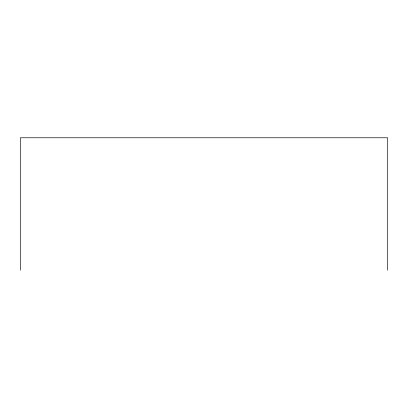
<?xml version="1.0" encoding="UTF-8"?>
<svg xmlns="http://www.w3.org/2000/svg" width="408" height="408" viewBox="0 0 408 408"><rect width="100%" height="100%" fill="white"/><g stroke="black" fill="none" stroke-linecap="round" stroke-linejoin="round"><path stroke-width="0.61" d="M387.6 270.229L387.6 137.771L20.4 137.771L20.4 270.229"/></g></svg>
